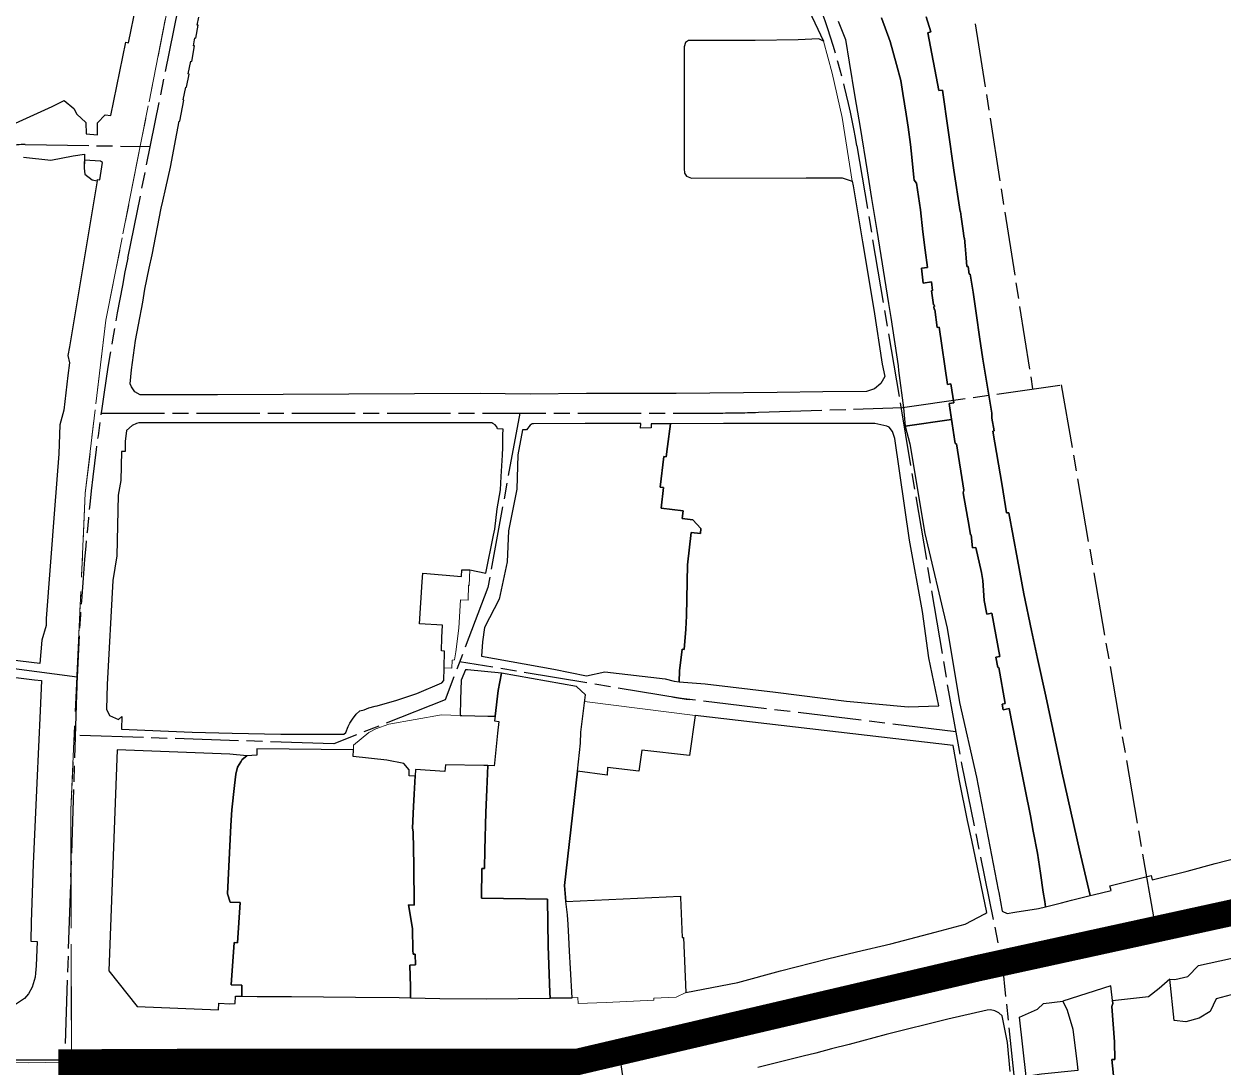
# Model space of a CAD drawing. Header units: millimetres. Extents: x 125232 to 134072, y 142885 to 152835.
# Drawn here: x 128688.3 to 129141.5, y 144143.3 to 144537.4 of the extents above; entities that cross this region are included whole.
import ezdxf

# ---------------------------------------------------------------- set-up
doc = ezdxf.new("R2010")
doc.units = ezdxf.units.MM
doc.linetypes.add('ACAD_ISO08W100', pattern=[36, 24, -3, 6, -3])
doc.linetypes.add('CENTER', pattern=[50.8, 31.75, -6.35, 6.35, -6.35])
for name, color, linetype in [('commerce', 10, 'Continuous'), ('commerce & office', 242, 'Continuous'), ('commerce and residence', 32, 'Continuous'), ('green & plaza', 80, 'Continuous'), ('reserve', 253, 'Continuous'), ('residence', 2, 'Continuous'), ('water', 4, 'Continuous'), ('老城北中心线', 7, 'ACAD_ISO08W100')]:
    doc.layers.add(name, color=color, linetype=linetype)
for name, color, linetype, lineweight in [('government', 221, 'Continuous', 0), ('municipal utilities', 151, 'Continuous', 0), ('school', 31, 'Continuous', 0), ('super block', 6, 'CENTER', 0)]:
    doc.layers.add(name, color=color, linetype=linetype, lineweight=lineweight)

msp = doc.modelspace()

# ---------------------------------------------------------------- linework, layer by layer
at = {"layer": 'commerce'}
msp.add_lwpolyline([(129056.41, 144294.19), (129056.06, 144294.21), (129055.38, 144298.1), (129056.79, 144298.37), (129053.86, 144314.73), (129051.94, 144314.38), (129050.95, 144319.52), (129050.41, 144327.14), (129049.92, 144330.14), (129047.79, 144339.59), (129046.56, 144339.48), (129046.06, 144344.41), (129045.79, 144344.4), (129045.23, 144347.56), (129042.99, 144360.27), (129043.25, 144361.18), (129040.42, 144378.72), (129039.92, 144378.88), (129038.55, 144387.99), (129021.14, 144385.37), (129022.83, 144378.79), (129028.57, 144344.9), (129036.91, 144309.11), (129041.57, 144281.05), (129048.07, 144252.86), (129056.24, 144210.23), (129056.43, 144209.24), (129057.74, 144202.16), (129059.6, 144201.32), (129062.57, 144201.79), (129071.48, 144203.13), (129074.15, 144203.8), (129073.82, 144205.77), (129073.21, 144209.37), (129072.17, 144216.48), (129071.08, 144224.03), (129069.44, 144232.42), (129068.42, 144238.19), (129066.46, 144248.1), (129064.2, 144259.52), (129060.41, 144278.69), (129058.09, 144278.29), (129057.73, 144280.38), (129058.91, 144280.57)], close=True, dxfattribs=at)
at = {"layer": 'commerce & office'}
msp.add_lwpolyline([(128666.1, 144292.89), (128692.24, 144289.54), (128694.86, 144289.32), (128694.43, 144277.9), (128693.08, 144250.65), (128691.78, 144220.08), (128691.03, 144197.97), (128690.84, 144190.78), (128693.29, 144190.75), (128692.93, 144181.47), (128692.65, 144178.78), (128692.49, 144177.23), (128691.37, 144173.47), (128690.01, 144170.94), (128688.53, 144169.18), (128681.35, 144164.33)], dxfattribs=at)
at = {"layer": 'commerce and residence'}
for points in [[(128867.37, 144285.58), (128868.57, 144292.14), (128855.77, 144293.31), (128855.02, 144293.4), (128853.35, 144289.4), (128853.13, 144282.18), (128852.96, 144276.11), (128853.7, 144276.09), (128863.5, 144275.84), (128866.22, 144275.8)], [(128766.44, 144234.55), (128766.76, 144240.45), (128767.77, 144249.64), (128768.35, 144253.99), (128768.98, 144256.6), (128770.15, 144258.58), (128770.73, 144259.48), (128772.5, 144260.84), (128765.98, 144261.44), (128759.5, 144261.68), (128723.45, 144263.17), (128720.36, 144179.57), (128730.97, 144166.18), (128761.74, 144164.88), (128761.83, 144167.36), (128765.98, 144167.21), (128768.04, 144167.25), (128768.13, 144170.02), (128770.62, 144170), (128770.62, 144174.17), (128766.56, 144174.31), (128767.61, 144190.27), (128768.88, 144190.21), (128769.98, 144205.46), (128766.18, 144205.63), (128765.14, 144208.66)], [(129066.77, 144139.71), (129064.29, 144162.1), (129071.11, 144165.16), (129073.28, 144167.29), (129080.64, 144168.17), (129082.32, 144164.76), (129084.44, 144157.6), (129086.08, 144144.4), (129086.25, 144142.04), (129086.25, 144142.03), (129072.55, 144140.63)]]:
    msp.add_lwpolyline(points, close=True, dxfattribs=at)
at = {"layer": 'government'}
for points in [[(128856.22, 144325.28), (128856.45, 144325.27), (128856.71, 144331.07), (128853.61, 144331.19), (128853.57, 144328.67), (128838.94, 144329.83), (128838.64, 144326.58), (128837.63, 144310.77), (128846.33, 144310.27), (128846.06, 144305.57), (128845.93, 144300.49), (128847.14, 144300.46), (128846.98, 144294.1), (128849.91, 144294.02), (128850.03, 144296.98), (128850.87, 144297.12), (128851.36, 144300.18), (128852.48, 144309.1), (128853.09, 144319.78), (128855.98, 144319.65)], [(128941.83, 144276.04), (128900.01, 144281.34), (128898.64, 144269.82), (128898.43, 144265.58), (128897.29, 144255.04), (128908.58, 144253.54), (128908.7, 144256.51), (128920.55, 144255.01), (128921.61, 144263.05), (128939.58, 144260.93)], [(128867.63, 144273.89), (128866.02, 144274.06), (128866.21, 144275.8), (128863.5, 144275.84), (128853.7, 144276.09), (128852.96, 144276.11), (128845.93, 144276.3), (128826.05, 144272.83), (128821.17, 144271.07), (128818.48, 144269.65), (128812.73, 144264.91), (128812.67, 144260.66), (128825.27, 144259.19), (128831.8, 144257.99), (128833.8, 144255.63), (128833.71, 144253.36), (128836.02, 144253.22), (128836.17, 144255.7), (128847.27, 144254.91), (128847.43, 144257.45), (128861.93, 144257.18), (128863.45, 144257.15), (128865.89, 144257.1), (128866, 144258.08), (128867.15, 144269.43)]]:
    msp.add_lwpolyline(points, close=True, dxfattribs=at)
at = {"layer": 'green & plaza'}
msp.add_lwpolyline([(128995.84, 144538.37), (128998.5, 144531.47), (129000, 144522.9), (129002.14, 144509.84), (129004.04, 144498.22), (129006.71, 144481.92), (129008.43, 144471.4), (129010.39, 144459.39), (129014.85, 144431.71), (129015.69, 144426.47), (129018.39, 144408.16), (129018.63, 144406.49), (129020.51, 144392.39), (129021.14, 144385.37), (129038.55, 144387.99), (129037.65, 144394.01), (129039.41, 144394.27), (129038.32, 144401.38), (129037.03, 144401.17), (129033.89, 144422.76), (129033.12, 144422.65), (129032.31, 144429.46), (129032.08, 144429.47), (129031.9, 144430.58), (129032.13, 144430.57), (129032.05, 144431.22), (129031.82, 144431.23), (129030.98, 144436.57), (129031.36, 144436.63), (129030.98, 144439.9), (129027.88, 144439.47), (129027.24, 144445.16), (129029.51, 144445.39), (129028.65, 144451.9), (129027.72, 144458.84), (129026.85, 144467.2), (129025.38, 144477.19), (129024.45, 144478.34), (129024.34, 144479.37), (129023.55, 144487.05), (129023.05, 144491.87), (129022.2, 144498.39), (129021.41, 144503.35), (129020.21, 144511.13), (129019.47, 144515.98), (129017.84, 144522.01), (129015.44, 144530.8), (129012.17, 144539.68)], dxfattribs=at)
msp.add_lwpolyline([(128717.97, 144484.98), (128717.24, 144485.5), (128711.13, 144485.85), (128711.07, 144482.92), (128711.25, 144480.67), (128714.01, 144478.46), (128715.96, 144478.13), (128716.04, 144478.63), (128716.9, 144478.49)], close=True, dxfattribs=at)
at = {"layer": 'municipal utilities'}
msp.add_lwpolyline([(128937.32, 144192.22), (128936.92, 144192.2), (128936.26, 144207.38), (128936.24, 144207.85), (128892.95, 144205.76), (128893.55, 144200.78), (128893.84, 144197.11), (128894.08, 144192.31), (128894.35, 144187.06), (128894.69, 144180.49), (128895.26, 144169.47), (128897.51, 144169.5), (128897.6, 144167.24), (128908.2, 144167.69), (128926.22, 144168.57), (128926.16, 144169.31), (128934.64, 144169.71), (128938.26, 144171.46)], close=True, dxfattribs=at)
at = {"layer": 'reserve'}
for points in [[(129029.04, 144540.05), (129030.78, 144534.36), (129029.66, 144534.03), (129033.86, 144512.18), (129035.22, 144512.36), (129039.53, 144482.16), (129041.83, 144466.53), (129042.01, 144466.56), (129042.27, 144464.53), (129042.87, 144460.14), (129043.38, 144456.42), (129043.49, 144456.42), (129043.78, 144453.52), (129044.07, 144449), (129044.34, 144445.7), (129044.83, 144445.75), (129045.25, 144442.79), (129045.7, 144442.86), (129046.72, 144436), (129048.01, 144427.28), (129049.22, 144419.14), (129050.45, 144410.74), (129053.8, 144390.31), (129053.87, 144388.42), (129054.65, 144383.61), (129054.18, 144383.49), (129057.69, 144362.98), (129059.37, 144352.63), (129060.22, 144352.72), (129063.47, 144335.02), (129065.9, 144322.12), (129068.76, 144308.23), (129071.07, 144297.58), (129074.24, 144283.4), (129080.37, 144254.25), (129086.98, 144225.22), (129090.9, 144208.15), (129092.09, 144208.34), (129098.85, 144210), (129098.41, 144211.77), (129113.97, 144215.65), (129114.34, 144214.02), (129127.61, 144217.34), (129138.13, 144220.2), (129146.94, 144222.49)], [(129148.05, 144171.58), (129138.61, 144169.08), (129136.34, 144164.24), (129132.1, 144161.69), (129127.04, 144160.4), (129122.64, 144160.86), (129121.09, 144176.49), (129121.05, 144176.49), (129117.03, 144172.89), (129112.95, 144169.74), (129099.35, 144168.31), (129099.46, 144167.31), (129099.17, 144166.13), (129100.21, 144152.74), (129100.32, 144146.18), (129099.19, 144146.08), (129103.74, 144101.59)]]:
    msp.add_lwpolyline(points, dxfattribs=at)
at = {"layer": 'residence'}
for points in [[(128653.37, 144485.56), (128698.89, 144506.14), (128703.5, 144508.4), (128707.08, 144505.41), (128708.28, 144503.32), (128711.65, 144500.2), (128711.82, 144495.83), (128716.08, 144495.53), (128715.99, 144500), (128718.99, 144503.01), (128721.04, 144502.81), (128726.73, 144530.44), (128727.71, 144530.24), (128733.56, 144558.64)], [(128980.41, 144551.78), (128990.3, 144530.93), (128988.49, 144531.74), (128980.71, 144531.38), (128964.49, 144531.1), (128939.23, 144531.17), (128938.08, 144530.36), (128937.62, 144528.77), (128937.61, 144519.57), (128937.57, 144497.32), (128937.57, 144482.73), (128937.69, 144481.05), (128938.47, 144479.89), (128940.36, 144479.17), (128983.68, 144479.21), (128997.24, 144479.24), (129001.13, 144478.01), (129001.4, 144476.27), (129004.96, 144455.1), (129009.21, 144429.51), (129012.4, 144408.89), (129013.39, 144404.21), (129011.95, 144401.49), (129009.49, 144399.55), (129006.52, 144398.56), (128990.04, 144398.35), (128972.79, 144398.17), (128934.57, 144397.78), (128900.74, 144397.74), (128879.41, 144397.47), (128860.56, 144397.78), (128761.35, 144397.3), (128734.09, 144397.26), (128732.22, 144397.26), (128730.14, 144398.37), (128728.84, 144400.3), (128728.41, 144401.44), (128728.91, 144406.71), (128730.45, 144417.83), (128731.47, 144423.72), (128733.21, 144432.24), (128733.96, 144437.19), (128735.62, 144445.06), (128736.65, 144450.12), (128740.15, 144467.76), (128740.74, 144470.43), (128741.85, 144475.46), (128743.57, 144483.26), (128746.05, 144496.01), (128746.92, 144500.68), (128747.15, 144500.67), (128747.63, 144503.26), (128748.65, 144508.61), (128748.39, 144508.66), (128749.37, 144513.49), (128749.69, 144513.44), (128750.64, 144518.42), (128750.29, 144518.51), (128751.33, 144523.28), (128751.71, 144523.22), (128752.64, 144529.08), (128752.25, 144529.17), (128752.82, 144532.12), (128753.19, 144532.03), (128754.12, 144536.9), (128753.75, 144536.98), (128754.37, 144539.97)], [(128688.11, 144487.1), (128698.4, 144485.86), (128706.88, 144487.51), (128711.17, 144488.2), (128711.07, 144482.92), (128711.25, 144480.67), (128714.01, 144478.46), (128715.96, 144478.13), (128705.44, 144415.37), (128704.86, 144412.08), (128705.42, 144409.37), (128704.78, 144404.52), (128703.29, 144391.41), (128701.79, 144385.97), (128701.43, 144374.98), (128699.83, 144353.97), (128696.7, 144312.74), (128696.61, 144310.15), (128695.08, 144304.58), (128694.32, 144295.78), (128682.77, 144297.17)], [(129060.7, 144141.54), (129059.79, 144152.58), (129057.75, 144162.68), (129056.47, 144163.8), (129054.94, 144164.48), (129053.28, 144164.86), (129052.11, 144164.82), (129037.19, 144161.32), (129013.9, 144155.57), (129000, 144151.83), (128993.24, 144150.12), (128987.3, 144148.5), (128982.62, 144147.43), (128965.39, 144143.11)]]:
    msp.add_lwpolyline(points, dxfattribs=at)
for points in [[(128866.99, 144354.23), (128868.26, 144361.35), (128868.5, 144366.36), (128869.02, 144374.42), (128869.08, 144377.37), (128869.14, 144382.2), (128869.2, 144384.33), (128867.1, 144384.38), (128866.88, 144385.16), (128866.26, 144385.96), (128865.41, 144386.45), (128864.95, 144386.62), (128857.25, 144386.62), (128850.97, 144386.62), (128840.69, 144386.62), (128836.5, 144386.62), (128829.38, 144386.62), (128817.44, 144386.62), (128801.88, 144386.62), (128778.76, 144386.63), (128754.28, 144386.63), (128735.68, 144386.63), (128731.64, 144386.63), (128730.79, 144386.45), (128729.11, 144385.64), (128727.02, 144383.75), (128726.55, 144379.66), (128726.48, 144375.87), (128725.08, 144375.89), (128724.9, 144364.83), (128723.82, 144359.32), (128723.3, 144336.47), (128721.84, 144327.09), (128719.76, 144287.87), (128719.49, 144278.43), (128720.62, 144276.11), (128723.95, 144274.55), (128725.19, 144275.71), (128725.05, 144270.88), (128733.9, 144270.58), (128751.79, 144269.86), (128766.91, 144269.48), (128785.26, 144269.1), (128809.04, 144268.99), (128809.8, 144269.64), (128810.66, 144272), (128811.39, 144273.21), (128812.35, 144274.68), (128813.78, 144276.55), (128815.17, 144277.83), (128816.71, 144278.27), (128818.51, 144278.96), (128820.9, 144279.61), (128821.68, 144279.77), (128829.12, 144281.84), (128836.64, 144284.41), (128846.04, 144288.38), (128846.85, 144289.31), (128846.98, 144294.1), (128847.14, 144300.46), (128845.93, 144300.49), (128846.06, 144305.57), (128846.33, 144310.27), (128837.63, 144310.77), (128838.64, 144326.58), (128838.94, 144329.83), (128853.57, 144328.67), (128853.61, 144331.19), (128856.71, 144331.07), (128859.63, 144330.45), (128862.75, 144329.85), (128865.61, 144344.21), (128866.14, 144346.51)], [(128940.31, 144345.24), (128943.8, 144344.92), (128943.94, 144346.7), (128940.95, 144350.05), (128936.87, 144350.5), (128937.19, 144353.39), (128928.94, 144354.46), (128929.79, 144362.23), (128928.57, 144362.37), (128929.91, 144373.92), (128930.81, 144373.82), (128931.35, 144377.69), (128932.47, 144386.32), (128925.13, 144386.3), (128925.15, 144384.74), (128921.19, 144384.68), (128921.29, 144386.44), (128900.2, 144386.37), (128880.69, 144386.32), (128880.18, 144386.25), (128879.47, 144385.83), (128878.12, 144384.05), (128876.55, 144384.04), (128874.82, 144374.63), (128874.46, 144361.61), (128871.33, 144345.9), (128870.71, 144334.2), (128867.77, 144320.1), (128862.24, 144309.35), (128861.48, 144303.96), (128861.04, 144298.47), (128888.4, 144293.58), (128900.79, 144291.05), (128907.64, 144292.6), (128930.46, 144289.91), (128933.84, 144289.1), (128935.71, 144288.87), (128935.8, 144292.99), (128936.87, 144301.17), (128937.58, 144300.97), (128938.3, 144308.74), (128938.47, 144313.7), (128938.94, 144333.06)], [(129022.73, 144342.38), (129017.19, 144380.72), (129016.31, 144383.41), (129014.99, 144385.07), (129014.14, 144385.45), (129009.66, 144386.45), (128994.06, 144386.42), (128952.47, 144386.36), (128932.47, 144386.32), (128931.35, 144377.69), (128930.81, 144373.82), (128929.91, 144373.92), (128928.57, 144362.37), (128929.79, 144362.23), (128928.94, 144354.46), (128937.19, 144353.39), (128936.87, 144350.5), (128940.95, 144350.05), (128943.94, 144346.7), (128943.8, 144344.92), (128940.31, 144345.24), (128938.94, 144333.06), (128938.47, 144313.7), (128938.3, 144308.74), (128937.58, 144300.97), (128936.87, 144301.17), (128935.8, 144292.99), (128935.71, 144288.87), (128945.51, 144288.1), (128972.17, 144284.97), (128998.92, 144281.52), (129022.25, 144279.41), (129033.79, 144279.81), (129030.08, 144297.94), (129027.67, 144315.38)], [(128897.29, 144255.04), (128898.43, 144265.58), (128898.64, 144269.82), (128900.31, 144283.87), (128896.96, 144287), (128868.57, 144292.14), (128867.37, 144285.58), (128866.22, 144275.8), (128866.21, 144275.8), (128866.02, 144274.06), (128867.63, 144273.89), (128867.15, 144269.43), (128866, 144258.08), (128865.89, 144257.1), (128863.45, 144257.15), (128863.04, 144248.08), (128862.76, 144239.41), (128862.36, 144225.29), (128862.22, 144218.31), (128861.21, 144218.33), (128861.13, 144207.13), (128886.01, 144206.65), (128886.23, 144188.98), (128886.91, 144171.41), (128886.97, 144169.36), (128887.4, 144169.37), (128895.26, 144169.47), (128894.69, 144180.49), (128894.35, 144187.06), (128894.08, 144192.31), (128893.84, 144197.11), (128893.55, 144200.78), (128892.95, 144205.76), (128892.37, 144211.83)], [(129044.69, 144236.43), (129041.65, 144251.47), (129039.23, 144264.71), (128958.03, 144274.24), (128941.83, 144276.04), (128939.58, 144260.93), (128921.61, 144263.05), (128920.55, 144255.01), (128908.7, 144256.51), (128908.58, 144253.54), (128897.29, 144255.04), (128892.37, 144211.83), (128892.95, 144205.76), (128936.24, 144207.85), (128936.26, 144207.38), (128936.92, 144192.2), (128937.32, 144192.22), (128938.26, 144171.46), (128957.91, 144175.18), (128973.96, 144179.64), (128991.75, 144184.12), (129002.66, 144186.79), (129015.7, 144189.82), (129032.44, 144194.26), (129043.7, 144197.29), (129051.12, 144201.12), (129051.88, 144201.66), (129046.25, 144228.95)], [(128835.26, 144232.11), (128834.99, 144233.53), (128835.37, 144241.77), (128836.02, 144253.22), (128833.71, 144253.36), (128833.8, 144255.63), (128831.8, 144257.99), (128825.27, 144259.19), (128812.67, 144260.66), (128812.7, 144263.17), (128776.23, 144263.55), (128776.17, 144261.08), (128772.5, 144260.84), (128770.73, 144259.48), (128770.15, 144258.58), (128768.98, 144256.6), (128768.35, 144253.99), (128767.77, 144249.64), (128766.76, 144240.45), (128766.44, 144234.55), (128765.14, 144208.66), (128766.18, 144205.63), (128769.98, 144205.46), (128768.88, 144190.21), (128767.61, 144190.27), (128766.56, 144174.31), (128770.62, 144174.17), (128770.62, 144170), (128776.33, 144169.97), (128789.29, 144169.87), (128813.45, 144169.7), (128829.95, 144169.53), (128834.22, 144169.43), (128834.2, 144173.56), (128834.07, 144181.81), (128836.12, 144181.85), (128836.06, 144185.98), (128835.29, 144185.97), (128835.12, 144187.46), (128835.02, 144195.47), (128834.87, 144196.37), (128833.46, 144204.55), (128835.7, 144204.46), (128835.46, 144219.44)], [(128861.21, 144218.33), (128862.22, 144218.31), (128862.36, 144225.29), (128862.76, 144239.41), (128863.04, 144248.08), (128863.45, 144257.15), (128861.93, 144257.18), (128847.43, 144257.45), (128847.27, 144254.91), (128836.17, 144255.7), (128835.37, 144241.77), (128834.99, 144233.53), (128835.26, 144232.11), (128835.46, 144219.44), (128835.7, 144204.46), (128833.46, 144204.55), (128834.87, 144196.37), (128835.02, 144195.47), (128835.12, 144187.46), (128835.29, 144185.97), (128836.06, 144185.98), (128836.12, 144181.85), (128834.07, 144181.81), (128834.2, 144173.56), (128834.22, 144169.43), (128845.39, 144169.18), (128862.81, 144169.08), (128886.97, 144169.36), (128886.91, 144171.41), (128886.23, 144188.98), (128886.01, 144206.65), (128861.13, 144207.13)], [(129122.64, 144160.86), (129121.09, 144176.49), (129122.99, 144176.3), (129127.82, 144177.5), (129131.83, 144181.7), (129183.06, 144192.87), (129182.92, 144193.41), (129185.38, 144193.92), (129189.08, 144192.25), (129191.45, 144188.97), (129191.9, 144185.33), (129186.16, 144183.15), (129187.85, 144178.75), (129171.61, 144174.31), (129157.77, 144174.18), (129148.05, 144171.58), (129138.61, 144169.08), (129136.34, 144164.24), (129132.1, 144161.69), (129127.04, 144160.4)]]:
    msp.add_lwpolyline(points, close=True, dxfattribs=at)
at = {"layer": 'school'}
msp.add_lwpolyline([(128993.58, 144518.74), (128990.3, 144530.93), (128988.49, 144531.74), (128980.71, 144531.38), (128964.49, 144531.1), (128939.23, 144531.17), (128938.08, 144530.36), (128937.62, 144528.77), (128937.61, 144519.57), (128937.57, 144497.32), (128937.57, 144482.73), (128937.69, 144481.05), (128938.47, 144479.89), (128940.36, 144479.17), (128983.68, 144479.21), (128997.24, 144479.24), (129001.13, 144478.01), (128997.34, 144502.03)], close=True, dxfattribs=at)
at = {"layer": 'super block'}
msp.add_lwpolyline([(129319.71, 144550.3), (129343.7, 144643.18), (129383.56, 144742.95), (129276.84, 144789.81), (128933.26, 144935.93), (128901.64, 144952.89), (128885.76, 144923.98), (128829.89, 144826.66), (128784.77, 144728.67), (128758.38, 144617.8), (128751.5, 144588.88), (128719.21, 144425.44), (128711.45, 144360.11), (128705.96, 144240.45), (128706.26, 144144.98), (128769.6, 144145.26), (128897.47, 144145.26), (129048.59, 144180.64), (129234.77, 144221.34), (129244.54, 144259.18)], close=True, dxfattribs=at)
for points in [[(128168.43, 144656.72), (128119.27, 144359.05), (128113.19, 144206.03), (128125.13, 144204.36), (128253.4, 144190.87), (128354.56, 144180.23), (128538.79, 144150.77), (128601.15, 144144.53), (128706.26, 144144.98), (128705.96, 144240.45), (128711.45, 144360.11), (128719.21, 144425.44), (128751.5, 144588.88)], [(128218.95, 143662.13), (128432.15, 143576.23), (128500, 143560.11), (128568.98, 143553.94), (128641.32, 143560.24), (128670.67, 143565.55), (128668.03, 143611.64), (128674.41, 143668.76), (128678.08, 143720.5), (128679.65, 143790.94), (128680.07, 143809.85), (128685.11, 143917.06), (128691.12, 143996.03), (128701.42, 144068.3), (128706.04, 144118.49), (128706.26, 144144.98), (128601.15, 144144.53), (128538.79, 144150.77), (128354.56, 144180.23), (128253.4, 144190.87)], [(128670.67, 143565.55), (128668.03, 143611.64), (128674.41, 143668.76), (128678.08, 143720.5), (128679.65, 143790.94), (128680.07, 143809.85), (128685.11, 143917.06), (128691.12, 143996.03), (128701.42, 144068.3), (128706.04, 144118.49), (128706.26, 144144.98)]]:
    msp.add_lwpolyline(points, dxfattribs=at)
at = {"layer": 'super block', "const_width": 10}
msp.add_lwpolyline([(129180.88, 143981.79), (129197.29, 144020.84), (129207.68, 144064.43), (129234.77, 144221.34), (129048.59, 144180.64), (128897.47, 144145.26), (128769.6, 144145.26), (128706.26, 144144.98), (128706.04, 144118.49), (128701.42, 144068.3), (128691.12, 143996.03), (128685.11, 143917.06), (128680.07, 143809.85), (128679.65, 143790.94), (128678.08, 143720.5), (128674.41, 143668.76), (128668.03, 143611.64), (128670.67, 143565.55), (128792.66, 143587.6), (128881.09, 143603.26), (128936.16, 143593.33), (128966.42, 143584.26), (128999.23, 143691.87)], close=True, dxfattribs=at)
at = {"layer": 'water'}
for points in [[(129012.17, 144539.68), (129015.44, 144530.8), (129017.84, 144522.01), (129019.47, 144515.98), (129020.21, 144511.13), (129021.41, 144503.35), (129022.2, 144498.39), (129023.05, 144491.87), (129023.55, 144487.05), (129024.34, 144479.37), (129024.45, 144478.34), (129025.38, 144477.19), (129026.85, 144467.2), (129027.72, 144458.84), (129028.65, 144451.9), (129029.51, 144445.39), (129027.24, 144445.16), (129027.88, 144439.47), (129030.98, 144439.9), (129031.36, 144436.63), (129030.98, 144436.57), (129031.82, 144431.23), (129032.05, 144431.22), (129032.13, 144430.57), (129031.9, 144430.58), (129032.08, 144429.47), (129032.31, 144429.46), (129033.12, 144422.65), (129033.89, 144422.76), (129037.03, 144401.17), (129038.32, 144401.38), (129039.41, 144394.27), (129037.65, 144394.01), (129039.92, 144378.88), (129040.42, 144378.72), (129043.25, 144361.18), (129042.99, 144360.27), (129045.23, 144347.56), (129045.79, 144344.4), (129046.06, 144344.41), (129046.56, 144339.48), (129047.79, 144339.59), (129049.92, 144330.14), (129050.41, 144327.14), (129050.95, 144319.52), (129051.94, 144314.38), (129053.86, 144314.73), (129056.79, 144298.37), (129055.38, 144298.1), (129056.06, 144294.21), (129056.41, 144294.19), (129058.91, 144280.57), (129057.73, 144280.38), (129058.09, 144278.29), (129060.41, 144278.69), (129064.2, 144259.52), (129066.46, 144248.1), (129068.42, 144238.19), (129069.44, 144232.42), (129071.08, 144224.03), (129072.17, 144216.48), (129073.21, 144209.37), (129073.82, 144205.77), (129074.15, 144203.8), (129080.09, 144205.34), (129083.97, 144206.35), (129090.9, 144208.15), (129086.98, 144225.22), (129086.98, 144225.22), (129080.37, 144254.25), (129074.24, 144283.4), (129071.07, 144297.58), (129068.76, 144308.23), (129065.9, 144322.12), (129063.47, 144335.02), (129060.22, 144352.72), (129059.37, 144352.63), (129057.69, 144362.98), (129054.18, 144383.49), (129054.65, 144383.61), (129053.87, 144388.42), (129053.8, 144390.31), (129050.45, 144410.74), (129049.22, 144419.14), (129048.01, 144427.28), (129046.72, 144436), (129045.7, 144442.86), (129045.25, 144442.79), (129044.83, 144445.75), (129044.34, 144445.7), (129044.07, 144449), (129043.78, 144453.52), (129043.49, 144456.42), (129043.38, 144456.42), (129042.87, 144460.14), (129042.27, 144464.53), (129042.01, 144466.56), (129041.83, 144466.53), (129039.53, 144482.16), (129035.22, 144512.36), (129033.86, 144512.18), (129029.66, 144534.03), (129030.78, 144534.36), (129029.04, 144540.05)], [(129103.74, 144101.59), (129099.19, 144146.08), (129100.32, 144146.18), (129100.21, 144152.74), (129099.17, 144166.13), (129099.46, 144167.31), (129098.71, 144173.94), (129080.64, 144168.17), (129082.32, 144164.76), (129084.44, 144157.6), (129086.08, 144144.4), (129086.25, 144142.03)]]:
    msp.add_lwpolyline(points, dxfattribs=at)
at = {"layer": '老城北中心线', "linetype": 'ACAD_ISO08W100', "lineweight": 25}
for p, q in [((128727.46, 144448.85), (128762.29, 144620.82)), ((129047.59, 144537.36), (129069.21, 144399.46)), ((129047.59, 144537.36), (129069.21, 144399.46)), ((128688.72, 144491.79), (128736.01, 144491.08)), ((129020.05, 144392.44), (129080, 144401)), ((128965.64, 144390.64), (129020.05, 144392.44)), ((128717.41, 144390.37), (128949.16, 144390.37)), ((128708.37, 144290.53), (128577.14, 144308.09)), ((128936.43, 144282.57), (128852.83, 144296.39)), ((128708.13, 144284.06), (128703.65, 144145.95)), ((129040.2, 144269.94), (128936.43, 144282.57)), ((128974.79, 144159.91), (129223.44, 144224.38)), ((129070.41, 144062.56), (129057.93, 144181.47)), ((128913.1, 144148.44), (128934.64, 143998.14)), ((128607.36, 144146.36), (128703.65, 144145.95)), ((128703.65, 144145.95), (128702.47, 144088.03)), ((128703.65, 144145.95), (128869.63, 144145.58))]:
    msp.add_line(p, q, dxfattribs=at)
for points in [[(129002.84, 144491.28), (129019.18, 144394.18), (129037.44, 144285.1), (129042.4, 144257.88), (129057.91, 144181.6)], [(129080, 144401), (129115.52, 144196.4)], [(129080, 144401), (129115.52, 144196.4)], [(129080, 144401), (129115.52, 144196.4)], [(129080, 144401), (129115.52, 144196.4)], [(128875.54, 144390.37), (128863.43, 144324.41), (128847.37, 144281.97), (128805.33, 144265.4), (128707.63, 144268.57)]]:
    msp.add_lwpolyline(points, dxfattribs=at)
for centre, radius, start, end in [((128707, 144441.49), 300, 9.5543, 29.4434), ((128688.27, 144461.79), 30, 89.1356, 112.566), ((129707.56, 144250.35), 1000, 168.55102, 178.14133), ((128949.16, 144890.37), 500, 270, 271.8885), ((128957.74, 144431.08), 150, 260.6128, 263.0585), ((128861.86, 144595.51), 450, 269.9575, 284.5341)]:
    msp.add_arc(centre, radius, start, end, dxfattribs=at)

doc.saveas('drawing.dxf')
